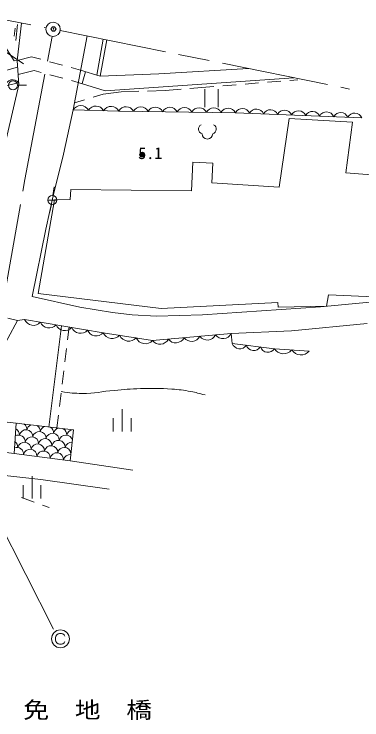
# Model space of a CAD drawing. Units: millimetres, scale not verified. Extents: x 40000 to 680000, y 20000 to 380000.
# Drawn here: x 425922 to 464789, y 260670 to 339555 of the extents above; entities that cross this region are included whole.
import ezdxf
from ezdxf.enums import TextEntityAlignment as Align

# ---------------------------------------------------------------- set-up
doc = ezdxf.new("R2010")
doc.units = ezdxf.units.MM
doc.header["$LTSCALE"] = 1000
doc.header["$PDMODE"] = 32
doc.header["$PDSIZE"] = 500
doc.linetypes.add('CHAIN', pattern=[18.5, 12, -1.5, 3.5, -1.5])
for name, color, linetype, lineweight in [('M-BGD', 7, 'Continuous', 13), ('M-BMK', 2, 'CHAIN', 13), ('M-BMK-SRVR', 3, 'Continuous', 13), ('M-STR-HTXT', 7, 'Continuous', 13), ('M-STR-STR1', 1, 'Continuous', 13), ('M-STR-STRC', 7, 'Continuous', 13)]:
    doc.layers.add(name, color=color, linetype=linetype, lineweight=lineweight)
doc.layers.add('M-OTRS', color=6, linetype='Continuous')
doc.styles.add('ＭＳ ゴシック', font='')
doc.styles.get('ＭＳ ゴシック').set_extended_font_data('MS Gothic')

msp = doc.modelspace()

# ---------------------------------------------------------------- linework, layer by layer
at = {"layer": 'M-BGD'}
for p, q in [((426250, 334386), (426739, 338557)), ((426042, 337983), (425937, 337088)), ((426318, 338404), (426108, 336615)), ((435151, 332727), (435870, 336756)), ((436291, 336671), (435541, 332607)), ((426250, 334386), (427866, 334799)), ((427866, 334799), (428922, 334507)), ((429886, 334240), (431332, 333841)), ((428155, 333239), (426363, 332797)), ((428935, 333032), (428155, 333239)), ((432296, 333574), (433352, 333282)), ((433526, 331790), (433884, 333118)), ((431351, 332390), (429901, 332775)), ((433097, 331925), (432317, 332133)), ((457637, 332208), (456724, 332136)), ((426429, 331872), (400533, 326159)), ((426300, 331612), (427299, 331629)), ((447337, 331397), (445575, 331250)), ((448250, 331469), (447337, 331397)), ((450742, 331665), (449247, 331547)), ((453234, 331861), (451739, 331743)), ((455727, 332057), (454231, 331940)), ((435861, 330608), (434743, 330271)), ((437874, 330867), (435861, 330608)), ((439846, 330928), (437874, 330867)), ((442817, 331020), (440845, 330959)), ((444579, 331167), (442817, 331020)), ((447231, 331167), (447231, 329167)), ((448731, 331167), (448731, 329167)), ((433786, 329981), (432668, 329644)), ((430263, 319274), (430395, 320265)), ((429697, 318778), (430697, 318778)), ((430089, 318290), (429871, 317314)), ((429813, 293405), (431236, 304724)), ((432068, 304584), (431896, 303161)), ((431777, 302168), (431597, 300679)), ((431477, 299686), (431297, 298197)), ((431178, 297204), (430998, 295715)), ((438007, 295408), (438007, 292908)), ((430878, 294722), (430706, 293299)), ((437007, 294408), (437007, 292908)), ((439007, 294408), (439007, 292908)), ((426141, 293840), (432567, 293078)), ((432186, 289632), (432567, 293078)), ((425922, 290456), (432186, 289632)), ((432186, 289632), (439205, 288588)), ((427923, 287907), (427923, 285407)), ((426923, 286907), (426923, 285407)), ((428923, 286907), (428923, 285407)), ((426737, 285531), (428148, 285022)), ((429089, 284683), (429825, 284417))]:
    msp.add_line(p, q, dxfattribs=at)
for points in [[(423484, 338146), (425916, 334329), (426250, 334386)], [(467253, 307501), (460164, 306832), (446982, 305957), (441817, 305788), (439108, 305957), (436906, 306211), (433266, 306804), (427932, 307989), (429473, 315529), (430302, 319250), (431433, 323916), (432520, 328851), (434072, 337120)], [(397367, 312477), (406172, 313239), (422090, 310868), (423698, 319927), (426446, 331638), (426250, 334386)], [(400314, 327295), (418682, 331504), (426305, 333608)], [(452121, 333467), (442094, 332897), (435541, 332607), (433352, 333282)], [(433097, 331925), (436080, 330981), (457179, 332443)], [(464777, 327962), (450671, 328534), (437632, 328720), (432520, 328851)], [(426299, 305312), (427098, 305418), (435879, 303945), (441403, 303078), (450193, 303860), (450308, 302752), (455014, 302154), (458893, 301889)], [(450193, 303860), (456940, 304149), (465378, 304974)], [(420414, 294462), (426141, 293840), (425922, 290456)], [(425922, 290456), (420079, 291206), (418820, 291526)], [(402223, 269871), (412135, 283481), (416343, 288676), (420541, 288477), (428924, 287546), (436536, 286455)]]:
    msp.add_lwpolyline(points, dxfattribs=at)
msp.add_lwpolyline([(432250, 319942), (432180, 318845), (430437, 318787), (428597, 308318), (442361, 306638), (455382, 307334), (455428, 306791), (460837, 306896), (461063, 308177), (466962, 307924), (468203, 321420), (462990, 321801), (463739, 327490), (456646, 327880), (455551, 320197), (448013, 320680), (448119, 322904), (445906, 323022), (445755, 319792)], close=True, dxfattribs=at)
for centre, radius in [((425800, 331603), 500), ((440198, 323834), 250), ((440198, 323834), 204), ((440198, 323834), 159), ((440198, 323834), 114), ((440198, 323834), 68.2), ((440198, 323834), 22.7), ((430197, 318778), 500)]:
    msp.add_circle(centre, radius, dxfattribs=at)
for centre, radius, start, end in [((425745, 331354), 858, 37.11916, 167.76435), ((433359, 328353), 976, 27.73745, 149.33265), ((435063, 328309), 976, 27.73745, 149.33265), ((436767, 328266), 976, 27.73745, 149.33265), ((438441, 328294), 914, 26.12469, 152.23766), ((440070, 328271), 914, 26.12469, 152.23766), ((441700, 328248), 914, 26.12469, 152.23766), ((443330, 328224), 914, 26.12469, 152.23766), ((444960, 328201), 914, 26.12469, 152.23766), ((446590, 328178), 914, 26.12469, 152.23766), ((448220, 328154), 914, 26.12469, 152.23766), ((449850, 328131), 914, 26.12469, 152.23766), ((451439, 328137), 865, 22.64411, 152.71326), ((453007, 328074), 865, 22.64411, 152.71326), ((454574, 328010), 865, 22.64411, 152.71326), ((456142, 327946), 865, 22.64411, 152.71326), ((457709, 327883), 865, 22.64411, 152.71326), ((459276, 327819), 865, 22.64411, 152.71326), ((460844, 327756), 865, 22.64411, 152.71326), ((462411, 327692), 865, 22.64411, 152.71326), ((463978, 327629), 865, 22.64411, 152.71326), ((447058, 326708), 536, 116.08703, 255.33416), ((447986, 326708), 536, 284.66584, 63.91297), ((447522, 326189), 600, 180, 0), ((428066, 305806), 1043, 201.84914, 319.11628), ((429822, 305511), 1043, 201.84914, 319.11628), ((431579, 305217), 1043, 201.84914, 319.11628), ((433335, 304922), 1043, 201.84914, 319.11628), ((435091, 304628), 1043, 201.84914, 319.11628), ((436896, 304412), 1118, 204.6439, 317.50619), ((449267, 304309), 1029, 216.0144, 334.15726), ((438737, 304123), 1118, 204.6439, 317.50619), ((440578, 303833), 1118, 204.6439, 317.50619), ((442235, 303683), 1029, 216.0144, 334.15726), ((443993, 303839), 1029, 216.0144, 334.15726), ((445751, 303996), 1029, 216.0144, 334.15726), ((447509, 304152), 1029, 216.0144, 334.15726), ((451140, 303024), 875, 198.13547, 327.38959), ((452708, 302825), 875, 198.13547, 327.38959), ((454277, 302626), 875, 198.13547, 327.38959), ((456031, 302781), 1195, 211.65023, 320.51792), ((457971, 302649), 1195, 211.65023, 320.51792), ((426595, 293139), 752, 114.44896, 127.86135), ((426595, 293139), 752, 356.45469, 52.02385), ((428083, 292943), 752, 111.5063, 168.55496), ((428083, 292943), 752, 356.45469, 54.96651), ((429570, 292748), 752, 108.25074, 168.55496), ((425761, 292543), 752, 356.45469, 63.12497), ((427248, 292347), 752, 356.45469, 168.55496), ((428735, 292152), 752, 356.45469, 168.55496), ((430222, 291956), 752, 356.45469, 168.55496), ((429570, 292748), 752, 356.45469, 58.22207), ((431057, 292552), 752, 104.53855, 168.55496), ((431057, 292552), 752, 356.45469, 61.93426), ((432544, 292356), 752, 100.06932, 168.55496), ((426413, 291751), 752, 356.45469, 119.01273), ((427900, 291555), 752, 356.45469, 168.55496), ((429387, 291360), 752, 356.45469, 168.55496), ((430874, 291164), 752, 356.45469, 168.55496), ((431709, 291760), 752, 13.47266, 168.55496), ((426230, 290363), 752, 356.45469, 110.97287), ((425578, 291155), 752, 356.45469, 55.20142), ((427065, 290959), 752, 356.45469, 168.55496), ((428552, 290763), 752, 356.45469, 168.55496), ((430040, 290568), 752, 356.45469, 168.55496), ((431527, 290372), 752, 5.29708, 168.55496), ((432362, 290968), 752, 85.81971, 168.55496), ((427717, 290167), 752, 356.45469, 168.55496), ((429205, 289972), 752, 356.45469, 168.55496), ((430692, 289776), 752, 356.45469, 168.55496), ((432179, 289580), 752, 83.60968, 168.55496)]:
    msp.add_arc(centre, radius, start, end, dxfattribs=at)
msp.add_open_spline([(431196, 297361), (432260, 297201), (432611, 297175), (433523, 297152), (434929, 297116), (435706, 297386), (437108, 297504), (438249, 297601), (438890, 297657), (440035, 297695), (441401, 297740), (442170, 297743), (443533, 297643), (444374, 297581), (444846, 297528), (445673, 297366), (446301, 297243), (446521, 297190), (447266, 296985)], degree=3, knots=[0, 0, 0, 0, 1, 1, 1, 2, 2, 2, 3, 3, 3, 4, 4, 4, 5, 5, 5, 6, 6, 6, 6], dxfattribs=at)
at = {"layer": 'M-BMK'}
for p, q in [((397860, 344171), (429494, 338022)), ((431066, 337728), (463402, 331184))]:
    msp.add_line(p, q, dxfattribs=at)
msp.add_lwpolyline([(407589, 291877), (415963, 290660), (420586, 299034), (424565, 306455), (427114, 321052), (430175, 337062)], dxfattribs=at)
at = {"layer": 'M-BMK-SRVR'}
msp.add_circle((430276, 337856), 800, dxfattribs=at)
at = {"layer": 'M-OTRS'}
msp.add_point((430326, 337894), dxfattribs=at)
at = {"layer": 'M-STR-HTXT'}
msp.add_lwpolyline([(426959, 334006), (402479, 350364), (375568, 350364)], dxfattribs=at)
at = {"layer": 'M-STR-STR1'}
for p, q in [((426299, 305312), (418820, 291526)), ((425219, 305570), (426299, 305312))]:
    msp.add_line(p, q, dxfattribs=at)
at = {"layer": 'M-STR-STRC'}
for p, q in [((430337, 270826), (419948, 291239)), ((430599, 270031), (430549, 269831)), ((430549, 269831), (430549, 269631)), ((430699, 270181), (430599, 270031)), ((430849, 270281), (430699, 270181)), ((430999, 270331), (430849, 270281)), ((431199, 270331), (430999, 270331)), ((431349, 270281), (431199, 270331)), ((431499, 270181), (431349, 270281)), ((431599, 270031), (431499, 270181)), ((430549, 269631), (430599, 269431)), ((430599, 269431), (430699, 269281)), ((430699, 269281), (430849, 269181)), ((430849, 269181), (430999, 269131)), ((430999, 269131), (431199, 269131)), ((431199, 269131), (431349, 269181)), ((431349, 269181), (431499, 269281)), ((431499, 269281), (431599, 269431))]:
    msp.add_line(p, q, dxfattribs=at)
msp.add_circle((431099, 269731), 1000, dxfattribs=at)

# ---------------------------------------------------------------- texts
at = {"layer": 'M-BGD', "style": 'ＭＳ ゴシック'}
msp.add_text('5.1', height=1320, dxfattribs=at).set_placement((439793, 322959), align=Align.BOTTOM_LEFT)
at = {"layer": 'M-STR-HTXT', "style": 'ＭＳ ゴシック', "width": 1.15}
msp.add_text('免\u3000地\u3000橋', height=1833, dxfattribs=at).set_placement((426954, 260320), align=Align.BOTTOM_LEFT)

doc.saveas('drawing.dxf')
